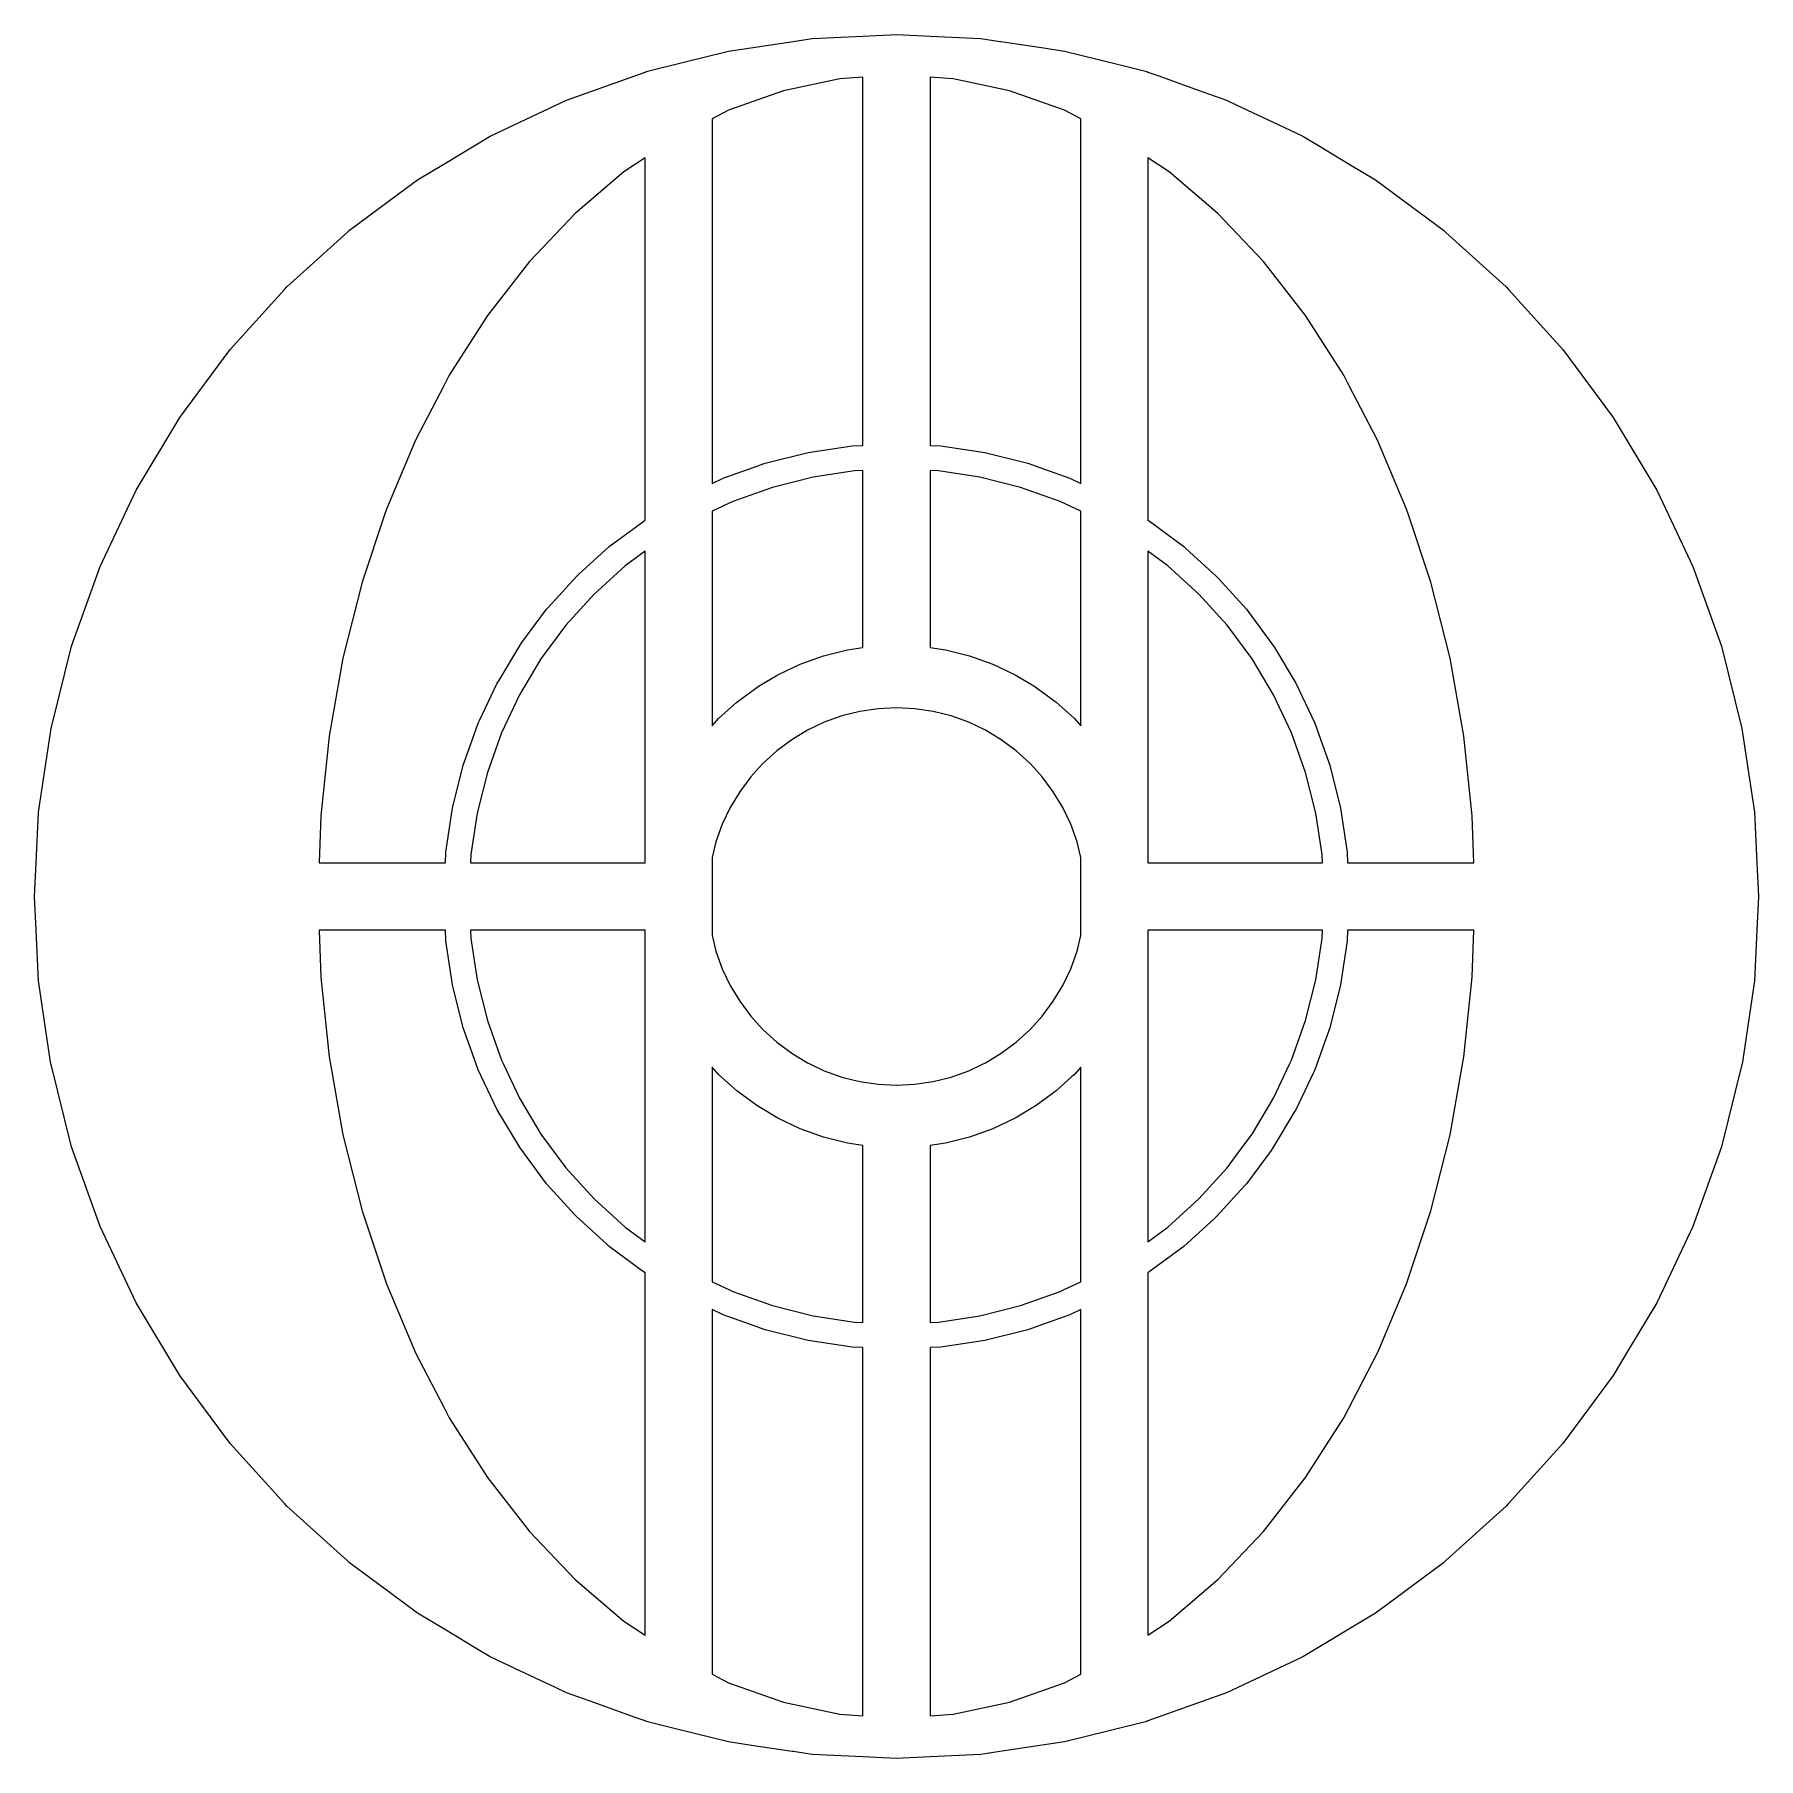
# Model space of a CAD drawing. Extents: x -51 to 51, y 63 to 166.
import ezdxf

# ---------------------------------------------------------------- set-up
doc = ezdxf.new("R2010")
doc.units = 0
doc.layers.get('0').update_dxf_attribs({"linetype": 'CONTINUOUS'})

msp = doc.modelspace()

# ---------------------------------------------------------------- linework, layer by layer
at = {"color": 7}
for points in [[(-51.166002, 109.789006), (-51.315568, 112.828006), (-51.414003, 114.828006), (-51.315568, 116.828006), (-51.166002, 119.867006), (-50.426, 124.858007), (-49.200002, 129.753006), (-47.500001, 134.503006), (-46.037252, 137.596008), (-45.343, 139.064007), (-42.749002, 143.392006), (-39.743001, 147.444008), (-36.500001, 151.022984), (-36.355001, 151.183007), (-32.768002, 154.433278), (-32.616002, 154.571007), (-29.162906, 157.132706), (-28.564, 157.577008), (-27.000001, 158.514397), (-24.236001, 160.171006), (-19.979043, 162.18422), (-19.675, 162.328007), (-15, 164.001164), (-14.925001, 164.028008), (-11, 165.011063), (-10.666179, 165.09467), (-10.03, 165.254006), (-6.158603, 165.828008), (-5.039, 165.994008), (-2, 166.143575), (0, 166.242009), (2, 166.143575), (5.039, 165.994008), (6.158603, 165.828008), (6.219871, 165.818925), (8.654033, 165.458016), (10.03, 165.254006), (10.987865, 165.0141), (11, 165.011063), (13.335955, 164.425999), (14.925001, 164.028008), (15, 164.001164), (15.639615, 163.772252), (17.997756, 162.928284), (19.675, 162.328007), (20.342347, 162.012402), (22.754428, 160.871678), (24.236001, 160.171006), (25.164849, 159.6143), (27.000001, 158.514397), (28.564, 157.577008), (32.616002, 154.571007), (32.768002, 154.433278), (36.355001, 151.183007), (36.500001, 151.022984), (39.743001, 147.444008), (42.749002, 143.392006), (45.343, 139.064007), (46.037252, 137.596008), (47.500001, 134.503006), (49.200002, 129.753006), (50.426, 124.858007), (51.166002, 119.867006), (51.315568, 116.828006), (51.414003, 114.828006), (51.315568, 112.828006), (51.166002, 109.789006), (50.430448, 104.828006), (50.426, 104.798006), (49.200002, 99.903006), (47.500001, 95.153005), (45.343, 90.592005), (43.686391, 87.828005), (42.749002, 86.264006), (39.743001, 82.212006), (36.500001, 78.633026), (36.355001, 78.473006), (32.768002, 75.222737), (32.616002, 75.085005), (29.162906, 72.523306), (28.564, 72.079004), (24.236001, 69.485006), (19.979043, 67.471792), (19.675, 67.328005), (15, 65.654848), (14.925001, 65.628004), (11, 64.644949), (10.666179, 64.561342), (10.03, 64.402006), (6.158603, 63.828005), (5.039, 63.662004), (2, 63.512438), (0, 63.414003), (-2, 63.512438), (-5.039, 63.662004), (-6.158603, 63.828005), (-6.219871, 63.837088), (-8.654033, 64.197996), (-10.03, 64.402006), (-10.987865, 64.641912), (-11, 64.644949), (-13.335955, 65.230013), (-14.925001, 65.628004), (-15, 65.654848), (-15.639615, 65.88376), (-17.997756, 66.727728), (-19.675, 67.328005), (-20.342347, 67.64361), (-22.754428, 68.784334), (-24.236001, 69.485006), (-25.164849, 70.041712), (-27.000001, 71.141615), (-27.633159, 71.521101), (-28.564, 72.079004), (-30.122147, 73.234924), (-32.616002, 75.085005), (-32.768002, 75.222737), (-36.355001, 78.473006), (-36.500001, 78.633026), (-39.743001, 82.212006), (-42.749002, 86.264006), (-45.343, 90.592005), (-47.500001, 95.153005), (-49.200002, 99.903006), (-50.426, 104.798006), (-50.430448, 104.828006)], [(-7.838, 140.665009), (-5.267, 141.309006), (-2.646, 141.698006), (-2, 141.729744), (-2, 141.828007), (-2, 163.691445), (-3.382, 163.595006), (-6.731, 162.889008), (-10.016, 161.720006), (-11, 161.219983), (-11, 141.828007), (-11, 141.287567), (-11, 140.458134), (-11, 139.872971), (-11, 139.534092), (-11, 139.457131), (-10.332, 139.773007), (-10.170988, 139.830593), (-8.771853, 140.331005)], [(3.382, 163.595006), (2, 163.691445), (2, 141.828007), (2, 141.793884), (2, 141.729744), (2.646, 141.698006), (5.267, 141.309006), (7.838, 140.665009), (8.771853, 140.331005), (10.332, 139.773007), (11, 139.457131), (11, 139.675896), (11, 141.828007), (11, 161.219983), (10.016, 161.720006), (6.731, 162.889008)], [(-23.812001, 127.556007), (-23.726309, 127.69895), (-22.450001, 129.828007), (-22.343655, 129.971395), (-20.871001, 131.957006), (-20.753586, 132.086565), (-19.092, 133.920006), (-18.962487, 134.03738), (-17.129, 135.699007), (-15, 137.278008), (-15, 137.596008), (-15, 138.103458), (-15, 138.871025), (-15, 139.864468), (-15, 141.091046), (-15, 141.828007), (-15, 158.893284), (-16.264, 158.044007), (-19.169001, 155.572007), (-21.888001, 152.707009), (-24.397, 149.478009), (-26.671, 145.915009), (-27.000001, 145.284901), (-28.688001, 142.052006), (-30.428, 137.928005), (-30.538566, 137.596008), (-31.876, 133.580007), (-33.016999, 129.053007), (-33.840001, 124.388006), (-34.335999, 119.631007), (-34.433461, 116.828006), (-27.000001, 116.828006), (-26.965878, 116.828006), (-26.90174, 116.828006), (-26.870002, 117.474006), (-26.481002, 120.095006), (-25.837001, 122.666006), (-25.503001, 123.599859), (-24.945, 125.160007), (-24.868256, 125.322302)], [(17.129, 135.699007), (17.258559, 135.581593), (19.092, 133.920006), (19.209374, 133.790493), (20.871001, 131.957006), (20.973292, 131.819086), (22.450001, 129.828007), (22.538655, 129.68012), (23.812001, 127.556007), (24.945, 125.160007), (25.503001, 123.599859), (25.837001, 122.666006), (26.481002, 120.095006), (26.870002, 117.474006), (26.90174, 116.828006), (27.000001, 116.828006), (34.433461, 116.828006), (34.335999, 119.631007), (33.840001, 124.388006), (33.016999, 129.053007), (31.876, 133.580007), (30.538566, 137.596008), (30.428, 137.928005), (28.688001, 142.052006), (27.000001, 145.284901), (26.671, 145.915009), (24.397, 149.478009), (21.888001, 152.707009), (19.169001, 155.572007), (16.264, 158.044007), (15, 158.893284), (15, 141.828007), (15, 137.596008), (15, 137.278008), (15.143389, 137.171661)], [(-11, 137.802231), (-11, 137.596008), (-11, 129.828007), (-11, 125.702095), (-11, 125.321933), (-11, 125.079109), (-11, 125.001035), (-10.607001, 125.435007), (-9.516, 126.423006), (-8.334, 127.300007), (-8.192001, 127.385116), (-7.071, 128.057007), (-5.74, 128.686006), (-4.354, 129.182007), (-2.926, 129.540006), (-2, 129.677379), (-2, 129.730047), (-2, 129.828007), (-2, 137.596008), (-2, 140.232605), (-2.5, 140.208008), (-4.975, 139.840008), (-7.403, 139.232006), (-9.759, 138.389008)], [(4.354, 129.182007), (5.74, 128.686006), (7.071, 128.057007), (8.192001, 127.385116), (8.334, 127.300007), (9.516, 126.423006), (10.607001, 125.435007), (11, 125.001035), (11, 125.145933), (11, 125.617933), (11, 126.615698), (11, 129.828007), (11, 137.596008), (11, 137.802231), (9.759, 138.389008), (7.403, 139.232006), (4.975, 139.840008), (2.5, 140.208008), (2, 140.232605), (2, 137.596008), (2, 129.828007), (2, 129.772156), (2, 129.677379), (2.926, 129.540006)], [(-15, 121.212007), (-15, 121.456745), (-15, 122.354082), (-15, 123.304628), (-15, 129.828007), (-15, 135.416143), (-16.179001, 134.542007), (-18.033001, 132.861008), (-19.714001, 131.007007), (-21.205001, 128.996006), (-22.491, 126.850006), (-23.561001, 124.587007), (-24.404, 122.231006), (-24.659171, 121.212007), (-25.012, 119.803007), (-25.38, 117.328006), (-25.404601, 116.828006), (-15, 116.828006), (-15, 117.376853), (-15, 118.151469)], [(25.012, 119.803007), (24.659171, 121.212007), (24.404, 122.231006), (23.561001, 124.587007), (22.491, 126.850006), (21.205001, 128.996006), (19.714001, 131.007007), (18.033001, 132.861008), (16.179001, 134.542007), (15, 135.416143), (15, 129.828007), (15, 121.212007), (15, 116.828006), (25.404601, 116.828006), (25.38, 117.328006)], [(9.354, 121.078006), (9.254595, 121.212007), (8.696, 121.965005), (8.192001, 122.521379), (7.955, 122.783006), (7.137, 123.524006), (6.25, 124.182006), (5.303, 124.750007), (4.305, 125.222006), (3.266, 125.594007), (2.195, 125.862007), (1.103, 126.024006), (0, 126.078006), (-1.103, 126.024006), (-2.195, 125.862007), (-3.266, 125.594007), (-4.305, 125.222006), (-5.303, 124.750007), (-6.25, 124.182006), (-7.137, 123.524006), (-7.955, 122.783006), (-8.192001, 122.521379), (-8.696, 121.965005), (-9.254595, 121.212007), (-9.354, 121.078006), (-9.922, 120.131007), (-10.394, 119.133007), (-10.766, 118.094006), (-11, 117.15888), (-11, 113.020006), (-11, 112.497133), (-10.766, 111.562006), (-10.394, 110.523006), (-9.922, 109.525006), (-9.354, 108.578006), (-8.696, 107.691006), (-8.192001, 107.134633), (-7.955, 106.873006), (-7.137, 106.132006), (-6.25, 105.474006), (-5.303, 104.906006), (-5.138076, 104.828006), (-4.305, 104.434006), (-3.266, 104.062006), (-2.195, 103.794006), (-1.103, 103.632006), (0, 103.578006), (1.103, 103.632006), (2.195, 103.794006), (3.266, 104.062006), (4.305, 104.434006), (5.138076, 104.828006), (5.303, 104.906006), (6.25, 105.474006), (7.137, 106.132006), (7.955, 106.873006), (8.192001, 107.134633), (8.696, 107.691006), (9.354, 108.578006), (9.922, 109.525006), (10.394, 110.523006), (10.766, 111.562006), (11, 112.497133), (11, 113.020006), (11, 117.15888), (10.766, 118.094006), (10.394, 119.133007), (9.922, 120.131007)], [(-25.837001, 106.990006), (-26.481002, 109.561006), (-26.870002, 112.182006), (-26.90174, 112.828006), (-27.000001, 112.828006), (-34.433461, 112.828006), (-34.335999, 110.025006), (-33.840001, 105.268006), (-33.762376, 104.828006), (-33.016999, 100.603006), (-31.876, 96.076006), (-30.428, 91.728005), (-28.688001, 87.604004), (-27.000001, 84.371113), (-26.671, 83.741005), (-24.397, 80.178006), (-21.888001, 76.949005), (-19.169001, 74.084006), (-16.264, 71.612005), (-15, 70.762728), (-15, 87.828005), (-15, 89.783008), (-15, 91.220774), (-15, 92.027566), (-15, 92.378006), (-15.143389, 92.484352), (-17.129, 93.957005), (-17.258559, 94.074421), (-19.092, 95.736006), (-19.209374, 95.865519), (-20.871001, 97.699005), (-22.450001, 99.828006), (-23.812001, 102.100006), (-24.945, 104.496006), (-25.063742, 104.828006), (-25.503001, 106.056154)], [(-23.561001, 105.069006), (-23.447051, 104.828006), (-22.491, 102.806006), (-21.205001, 100.660006), (-19.714001, 98.649006), (-18.033001, 96.795006), (-16.179001, 95.114006), (-15, 94.239869), (-15, 99.828006), (-15, 104.828006), (-15, 112.828006), (-25.404601, 112.828006), (-25.38, 112.328006), (-25.012, 109.853006), (-24.404, 107.425006)], [(23.812001, 102.100006), (23.726309, 101.957063), (22.450001, 99.828006), (22.343655, 99.684616), (20.871001, 97.699005), (20.753586, 97.569447), (19.092, 95.736006), (18.962487, 95.618632), (17.129, 93.957005), (16.99108, 93.854714), (15, 92.378006), (15, 92.09037), (15, 91.552555), (15, 90.784987), (15, 89.791545), (15, 88.564967), (15, 87.828005), (15, 70.762728), (16.264, 71.612005), (19.169001, 74.084006), (21.888001, 76.949005), (24.397, 80.178006), (26.671, 83.741005), (28.688001, 87.604004), (28.782512, 87.828005), (30.428, 91.728005), (31.876, 96.076006), (33.016999, 100.603006), (33.762376, 104.828006), (33.840001, 105.268006), (34.335999, 110.025006), (34.433461, 112.828006), (27.000001, 112.828006), (26.965878, 112.828006), (26.90174, 112.828006), (26.870002, 112.182006), (26.481002, 109.561006), (25.837001, 106.990006), (25.503001, 106.056154), (25.063742, 104.828006), (24.945, 104.496006), (24.868256, 104.333711)], [(15, 109.071981), (15, 104.828006), (15, 104.312367), (15, 104.28383), (15, 103.142961), (15, 101.907204), (15, 100.5627), (15, 99.828006), (15, 94.239869), (16.179001, 95.114006), (18.033001, 96.795006), (19.714001, 98.649006), (20.588137, 99.828006), (21.205001, 100.660006), (22.491, 102.806006), (23.447051, 104.828006), (23.561001, 105.069006), (24.404, 107.425006), (25.012, 109.853006), (25.38, 112.328006), (25.404601, 112.828006), (15, 112.828006), (15, 112.279159), (15, 111.504544), (15, 110.711792), (15, 109.901185)], [(-10.607001, 104.221006), (-11, 104.654977), (-11, 99.828006), (-11, 91.853779), (-10.003001, 91.382374), (-9.759, 91.267006), (-7.403, 90.424005), (-4.975, 89.816005), (-2.5, 89.448005), (-2, 89.423405), (-2, 99.828006), (-2, 99.883857), (-2, 99.978632), (-2.926, 100.116006), (-4.354, 100.474006), (-5.74, 100.970006), (-7.071, 101.599006), (-8.334, 102.356006), (-9.516, 103.233006), (-10.607001, 104.221006)], [(10.607001, 104.221006), (10.462588, 104.090227), (9.516, 103.233006), (8.334, 102.356006), (7.071, 101.599006), (5.74, 100.970006), (4.354, 100.474006), (2.926, 100.116006), (2, 99.978632), (2, 99.925965), (2, 99.828006), (2, 89.423405), (2.5, 89.448005), (4.975, 89.816005), (7.403, 90.424005), (9.759, 91.267006), (10.003001, 91.382374), (11, 91.853779), (11, 99.828006), (11, 100.366781), (11, 101.313797), (11, 102.14016), (11, 102.852372), (11, 103.455761), (11, 103.953917), (11, 104.116537), (11, 104.576903), (11, 104.654977)], [(-10.332, 89.883006), (-10.494295, 89.95975), (-11, 90.198884), (-11, 89.980118), (-11, 89.411355), (-11, 88.402501), (-11, 87.828005), (-11, 68.436029), (-10.016, 67.936007), (-6.731, 66.767004), (-3.382, 66.061006), (-2, 65.964567), (-2, 87.828005), (-2, 87.862128), (-2, 87.926266), (-2.646, 87.958005), (-5.267, 88.347004), (-7.838, 88.991006), (-8.771853, 89.325005), (-10.003001, 89.765336)], [(7.838, 88.991006), (5.267, 88.347004), (2.646, 87.958005), (2, 87.926266), (2, 87.828005), (2, 65.964567), (3.382, 66.061006), (6.731, 66.767004), (10.016, 67.936007), (11, 68.436029), (11, 87.828005), (11, 88.368443), (11, 89.197878), (11, 89.783043), (11, 90.121921), (11, 90.198884), (10.332, 89.883006), (10.170988, 89.825418), (10.003001, 89.765336), (8.771853, 89.325005)]]:
    msp.add_lwpolyline(points, close=True, dxfattribs=at)

doc.saveas('drawing.dxf')
